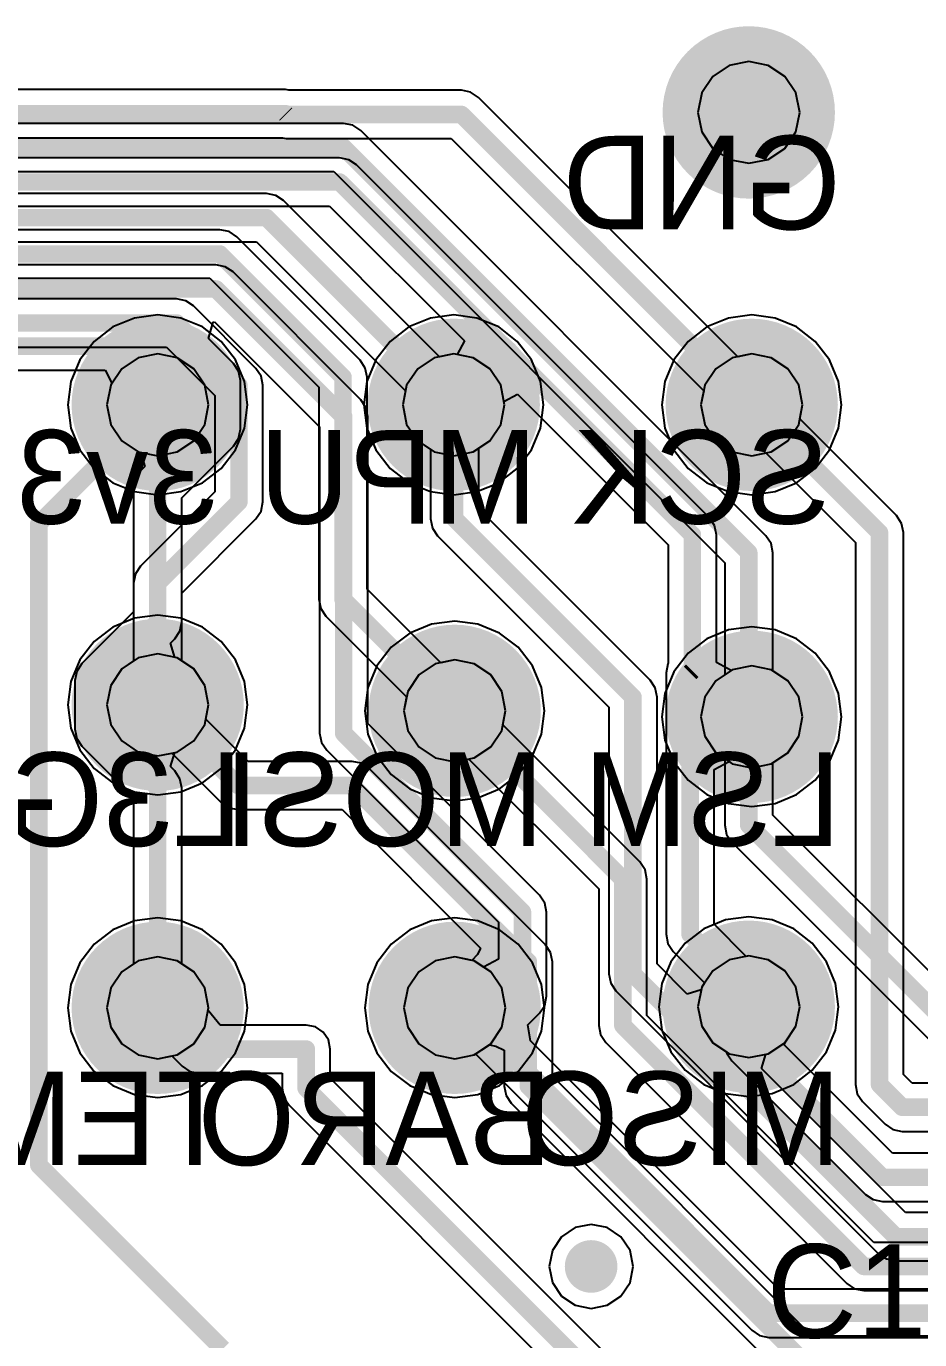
# Model space of a CAD drawing. Extents: x 17 to 262, y 47 to 156.
# Drawn here: x 118.26 to 125.9, y 55.51 to 66.74 of the extents above; entities that cross this region are included whole.
import ezdxf

# ---------------------------------------------------------------- set-up
doc = ezdxf.new("R2010")
doc.units = 0
for name, color, linetype in [('BOTTOMLAYER', 5, 'CONTINUOUS'), ('BOTTOMOVERLAY', 54, 'CONTINUOUS'), ('BOTTOMSOLDER', 6, 'CONTINUOUS'), ('MIDLAYER1', 16, 'CONTINUOUS'), ('MIDLAYER2', 76, 'CONTINUOUS'), ('MULTILAYER', 9, 'CONTINUOUS'), ('TOPLAYER', 1, 'CONTINUOUS'), ('TOPOVERLAY', 2, 'CONTINUOUS'), ('VIAHOLELAYER', 16, 'CONTINUOUS')]:
    doc.layers.add(name, color=color, linetype=linetype)

msp = doc.modelspace()

# ---------------------------------------------------------------- linework, layer by layer
at = {"layer": 'BOTTOMLAYER'}
for p, q in [((119.181, 64.242), (118.996, 64.166)), ((119.38, 64.269), (119.181, 64.242)), ((119.579, 64.242), (119.38, 64.269)), ((119.764, 64.166), (119.579, 64.242)), ((121.713, 64.242), (121.527, 64.166)), ((121.911, 64.269), (121.713, 64.242)), ((122.11, 64.242), (121.911, 64.269)), ((122.296, 64.166), (122.11, 64.242)), ((124.261, 64.242), (124.076, 64.166)), ((124.46, 64.269), (124.261, 64.242)), ((124.659, 64.242), (124.46, 64.269)), ((124.844, 64.166), (124.659, 64.242)), ((118.996, 64.166), (118.837, 64.043)), ((119.923, 64.043), (119.764, 64.166)), ((121.527, 64.166), (121.368, 64.043)), ((122.455, 64.043), (122.296, 64.166)), ((124.076, 64.166), (123.917, 64.043)), ((125.003, 64.043), (124.844, 64.166)), ((118.837, 64.043), (118.714, 63.884)), ((120.046, 63.884), (119.923, 64.043)), ((121.368, 64.043), (121.246, 63.884)), ((122.577, 63.884), (122.455, 64.043)), ((123.917, 64.043), (123.794, 63.884)), ((125.126, 63.884), (125.003, 64.043)), ((118.714, 63.884), (118.638, 63.699)), ((120.122, 63.699), (120.046, 63.884)), ((121.246, 63.884), (121.169, 63.699)), ((122.654, 63.699), (122.577, 63.884)), ((123.794, 63.884), (123.718, 63.699)), ((125.202, 63.699), (125.126, 63.884)), ((118.638, 63.699), (118.611, 63.5)), ((120.149, 63.5), (120.122, 63.699)), ((121.169, 63.699), (121.143, 63.5)), ((122.68, 63.5), (122.654, 63.699)), ((123.718, 63.699), (123.691, 63.5)), ((125.229, 63.5), (125.202, 63.699)), ((118.611, 63.5), (118.638, 63.301)), ((120.122, 63.301), (120.149, 63.5)), ((121.143, 63.5), (121.169, 63.301)), ((122.654, 63.301), (122.68, 63.5)), ((123.691, 63.5), (123.718, 63.301)), ((125.202, 63.301), (125.229, 63.5)), ((118.638, 63.301), (118.714, 63.116)), ((120.046, 63.116), (120.122, 63.301)), ((121.169, 63.301), (121.246, 63.116)), ((122.577, 63.116), (122.654, 63.301)), ((123.718, 63.301), (123.794, 63.116)), ((125.126, 63.116), (125.202, 63.301)), ((118.714, 63.116), (118.837, 62.957)), ((119.923, 62.957), (120.046, 63.116)), ((121.246, 63.116), (121.368, 62.957)), ((122.455, 62.957), (122.577, 63.116)), ((123.794, 63.116), (123.917, 62.957)), ((125.003, 62.957), (125.126, 63.116)), ((118.837, 62.957), (118.996, 62.834)), ((119.764, 62.834), (119.923, 62.957)), ((121.368, 62.957), (121.527, 62.834)), ((122.296, 62.834), (122.455, 62.957)), ((123.917, 62.957), (124.076, 62.834)), ((124.844, 62.834), (125.003, 62.957)), ((118.996, 62.834), (119.181, 62.758)), ((119.579, 62.758), (119.764, 62.834)), ((121.527, 62.834), (121.713, 62.758)), ((122.11, 62.758), (122.296, 62.834)), ((124.076, 62.834), (124.261, 62.758)), ((124.659, 62.758), (124.844, 62.834)), ((119.181, 62.758), (119.38, 62.731)), ((119.38, 62.731), (119.579, 62.758)), ((121.713, 62.758), (121.911, 62.731)), ((121.911, 62.731), (122.11, 62.758)), ((124.261, 62.758), (124.46, 62.731)), ((124.46, 62.731), (124.659, 62.758)), ((119.181, 61.677), (118.996, 61.6)), ((119.38, 61.703), (119.181, 61.677)), ((119.579, 61.677), (119.38, 61.703)), ((119.764, 61.6), (119.579, 61.677)), ((121.92, 61.652), (121.721, 61.626)), ((122.119, 61.626), (121.92, 61.652)), ((118.996, 61.6), (118.837, 61.478)), ((119.923, 61.478), (119.764, 61.6)), ((121.536, 61.549), (121.377, 61.427)), ((121.721, 61.626), (121.536, 61.549)), ((122.304, 61.549), (122.119, 61.626)), ((122.463, 61.427), (122.304, 61.549)), ((124.261, 61.576), (124.076, 61.499)), ((124.46, 61.602), (124.261, 61.576)), ((124.659, 61.576), (124.46, 61.602)), ((124.844, 61.499), (124.659, 61.576)), ((118.837, 61.478), (118.714, 61.319)), ((120.046, 61.319), (119.923, 61.478)), ((121.377, 61.427), (121.254, 61.268)), ((122.586, 61.268), (122.463, 61.427)), ((124.076, 61.499), (123.917, 61.377)), ((125.003, 61.377), (124.844, 61.499)), ((118.714, 61.319), (118.638, 61.134)), ((120.122, 61.134), (120.046, 61.319)), ((123.917, 61.377), (123.794, 61.218)), ((125.126, 61.218), (125.003, 61.377)), ((121.254, 61.268), (121.178, 61.083)), ((122.662, 61.083), (122.586, 61.268)), ((123.794, 61.218), (123.718, 61.032)), ((125.202, 61.032), (125.126, 61.218)), ((118.638, 61.134), (118.611, 60.935)), ((120.149, 60.935), (120.122, 61.134)), ((121.178, 61.083), (121.151, 60.884)), ((122.689, 60.884), (122.662, 61.083)), ((123.718, 61.032), (123.691, 60.833)), ((125.229, 60.833), (125.202, 61.032)), ((118.611, 60.935), (118.638, 60.736)), ((120.122, 60.736), (120.149, 60.935)), ((121.151, 60.884), (121.178, 60.685)), ((122.662, 60.685), (122.689, 60.884)), ((123.691, 60.833), (123.718, 60.634)), ((125.202, 60.634), (125.229, 60.833)), ((118.638, 60.736), (118.714, 60.55)), ((120.046, 60.55), (120.122, 60.736)), ((121.178, 60.685), (121.254, 60.5)), ((122.586, 60.5), (122.662, 60.685)), ((118.714, 60.55), (118.837, 60.391)), ((119.923, 60.391), (120.046, 60.55)), ((123.718, 60.634), (123.794, 60.449)), ((125.126, 60.449), (125.202, 60.634)), ((121.254, 60.5), (121.377, 60.34)), ((122.463, 60.34), (122.586, 60.5)), ((123.794, 60.449), (123.917, 60.29)), ((125.003, 60.29), (125.126, 60.449)), ((118.837, 60.391), (118.996, 60.269)), ((119.764, 60.269), (119.923, 60.391)), ((121.377, 60.34), (121.536, 60.218)), ((122.304, 60.218), (122.463, 60.34)), ((118.996, 60.269), (119.181, 60.192)), ((119.181, 60.192), (119.38, 60.166)), ((119.38, 60.166), (119.579, 60.192)), ((119.579, 60.192), (119.764, 60.269)), ((121.536, 60.218), (121.721, 60.141)), ((122.119, 60.141), (122.304, 60.218)), ((123.917, 60.29), (124.076, 60.168)), ((124.844, 60.168), (125.003, 60.29)), ((121.721, 60.141), (121.92, 60.115)), ((121.92, 60.115), (122.119, 60.141)), ((124.076, 60.168), (124.261, 60.091)), ((124.261, 60.091), (124.46, 60.065)), ((124.46, 60.065), (124.659, 60.091)), ((124.659, 60.091), (124.844, 60.168)), ((119.181, 59.088), (118.996, 59.011)), ((119.38, 59.114), (119.181, 59.088)), ((119.579, 59.088), (119.38, 59.114)), ((119.764, 59.011), (119.579, 59.088)), ((121.721, 59.088), (121.536, 59.011)), ((121.92, 59.114), (121.721, 59.088)), ((122.119, 59.088), (121.92, 59.114)), ((122.304, 59.011), (122.119, 59.088)), ((124.236, 59.097), (124.05, 59.02)), ((124.435, 59.123), (124.236, 59.097)), ((124.634, 59.097), (124.435, 59.123)), ((124.819, 59.02), (124.634, 59.097)), ((118.996, 59.011), (118.837, 58.889)), ((119.923, 58.889), (119.764, 59.011)), ((121.536, 59.011), (121.377, 58.889)), ((122.463, 58.889), (122.304, 59.011)), ((124.05, 59.02), (123.891, 58.898)), ((124.978, 58.898), (124.819, 59.02)), ((118.837, 58.889), (118.714, 58.729)), ((120.046, 58.729), (119.923, 58.889)), ((121.377, 58.889), (121.254, 58.729)), ((122.586, 58.729), (122.463, 58.889)), ((123.891, 58.898), (123.769, 58.738)), ((125.1, 58.738), (124.978, 58.898)), ((118.714, 58.729), (118.638, 58.544)), ((120.122, 58.544), (120.046, 58.729)), ((121.254, 58.729), (121.178, 58.544)), ((122.662, 58.544), (122.586, 58.729)), ((123.769, 58.738), (123.692, 58.553)), ((125.177, 58.553), (125.1, 58.738)), ((118.638, 58.544), (118.611, 58.345)), ((120.149, 58.345), (120.122, 58.544)), ((121.178, 58.544), (121.151, 58.345)), ((122.689, 58.345), (122.662, 58.544)), ((123.692, 58.553), (123.666, 58.354)), ((125.203, 58.354), (125.177, 58.553)), ((118.611, 58.345), (118.638, 58.146)), ((120.122, 58.146), (120.149, 58.345)), ((121.151, 58.345), (121.178, 58.146)), ((122.662, 58.146), (122.689, 58.345)), ((123.666, 58.354), (123.692, 58.155)), ((125.177, 58.155), (125.203, 58.354)), ((118.638, 58.146), (118.714, 57.961)), ((120.046, 57.961), (120.122, 58.146)), ((121.178, 58.146), (121.254, 57.961)), ((122.586, 57.961), (122.662, 58.146)), ((123.692, 58.155), (123.769, 57.97)), ((125.1, 57.97), (125.177, 58.155)), ((118.714, 57.961), (118.837, 57.802)), ((119.923, 57.802), (120.046, 57.961)), ((121.254, 57.961), (121.377, 57.802)), ((122.463, 57.802), (122.586, 57.961)), ((123.769, 57.97), (123.891, 57.811)), ((124.978, 57.811), (125.1, 57.97)), ((118.837, 57.802), (118.996, 57.68)), ((119.764, 57.68), (119.923, 57.802)), ((121.377, 57.802), (121.536, 57.68)), ((122.304, 57.68), (122.463, 57.802)), ((123.891, 57.811), (124.05, 57.689)), ((124.819, 57.689), (124.978, 57.811)), ((118.996, 57.68), (119.181, 57.603)), ((119.579, 57.603), (119.764, 57.68)), ((121.536, 57.68), (121.721, 57.603)), ((122.119, 57.603), (122.304, 57.68)), ((124.05, 57.689), (124.236, 57.612)), ((124.236, 57.612), (124.435, 57.586)), ((124.435, 57.586), (124.634, 57.612)), ((124.634, 57.612), (124.819, 57.689)), ((119.181, 57.603), (119.38, 57.577)), ((119.38, 57.577), (119.579, 57.603)), ((121.721, 57.603), (121.92, 57.577)), ((121.92, 57.577), (122.119, 57.603))]:
    msp.add_line(p, q, dxfattribs=at)
for points, const_width in [([(124.117, 66, 1), (124.752, 66, 1)], 0.635), ([(119.062, 63.5, 1), (119.698, 63.5, 1)], 0.635), ([(121.594, 63.5, 1), (122.229, 63.5, 1)], 0.635), ([(124.142, 63.5, 1), (124.778, 63.5, 1)], 0.635), ([(119.062, 60.935, 1), (119.698, 60.935, 1)], 0.635), ([(121.603, 60.884, 1), (122.237, 60.884, 1)], 0.635), ([(124.142, 60.833, 1), (124.778, 60.833, 1)], 0.635), ([(119.062, 58.345, 1), (119.698, 58.345, 1)], 0.635), ([(121.603, 58.345, 1), (122.237, 58.345, 1)], 0.635), ([(124.117, 58.354, 1), (124.752, 58.354, 1)], 0.635), ([(122.974, 56.134, 1), (123.199, 56.134, 1)], 0.225)]:
    msp.add_lwpolyline(points, format="xyb", close=True, dxfattribs=dict(at, const_width=const_width))
at = {"layer": 'BOTTOMSOLDER', "const_width": 0.737}
for points in [[(124.066, 66, 1), (124.803, 66, 1)], [(119.012, 63.5, 1), (119.748, 63.5, 1)], [(121.543, 63.5, 1), (122.28, 63.5, 1)], [(124.092, 63.5, 1), (124.828, 63.5, 1)], [(119.012, 60.935, 1), (119.748, 60.935, 1)], [(121.552, 60.884, 1), (122.288, 60.884, 1)], [(124.092, 60.833, 1), (124.828, 60.833, 1)], [(119.012, 58.345, 1), (119.748, 58.345, 1)], [(121.552, 58.345, 1), (122.288, 58.345, 1)], [(124.066, 58.354, 1), (124.803, 58.354, 1)]]:
    msp.add_lwpolyline(points, format="xyb", close=True, dxfattribs=at)
at = {"layer": 'MIDLAYER1'}
for p, q in [((124.268, 66.402), (124.127, 66.308)), ((124.435, 66.435), (124.268, 66.402)), ((124.601, 66.402), (124.435, 66.435)), ((124.742, 66.308), (124.601, 66.402)), ((124.127, 66.308), (124.032, 66.167)), ((124.837, 66.167), (124.742, 66.308)), ((120.472, 66.195), (70.509, 66.195)), ((120.502, 66.189), (120.472, 66.195)), ((121.977, 66.189), (120.502, 66.189)), ((122.056, 66.173), (121.977, 66.189)), ((122.122, 66.129), (122.056, 66.173)), ((124.032, 66.167), (123.999, 66)), ((124.87, 66), (124.837, 66.167)), ((124.34, 63.911), (122.122, 66.129)), ((123.999, 66), (124.032, 65.833)), ((124.837, 65.833), (124.87, 66)), ((124.032, 65.833), (124.127, 65.692)), ((124.742, 65.692), (124.837, 65.833)), ((70.878, 65.783), (120.448, 65.783)), ((120.448, 65.783), (120.478, 65.777)), ((120.478, 65.777), (121.891, 65.777)), ((121.891, 65.777), (124.049, 63.62)), ((124.127, 65.692), (124.268, 65.598)), ((124.601, 65.598), (124.742, 65.692)), ((120.936, 65.611), (73.965, 65.611)), ((121.015, 65.595), (120.936, 65.611)), ((121.081, 65.551), (121.015, 65.595)), ((124.268, 65.598), (124.435, 65.565)), ((124.435, 65.565), (124.601, 65.598)), ((124.098, 62.534), (121.081, 65.551)), ((74.05, 65.199), (120.85, 65.199)), ((120.85, 65.199), (122.003, 64.047)), ((119.911, 64.996), (74.239, 64.996)), ((119.99, 64.981), (119.911, 64.996)), ((120.057, 64.936), (119.99, 64.981)), ((121.111, 63.882), (120.057, 64.936)), ((74.325, 64.584), (119.826, 64.584)), ((119.826, 64.584), (120.759, 63.651)), ((119.541, 64.406), (74.538, 64.406)), ((119.62, 64.39), (119.541, 64.406)), ((119.687, 64.346), (119.62, 64.39)), ((120.22, 63.812), (119.687, 64.346)), ((122.003, 64.047), (121.94, 63.93)), ((74.623, 63.994), (119.456, 63.994)), ((119.456, 63.994), (119.869, 63.581)), ((121.745, 63.902), (121.604, 63.808)), ((121.911, 63.935), (121.745, 63.902)), ((121.94, 63.93), (121.911, 63.935)), ((124.46, 63.935), (124.34, 63.911)), ((124.627, 63.902), (124.46, 63.935)), ((124.768, 63.808), (124.627, 63.902)), ((120.265, 63.745), (120.22, 63.812)), ((121.155, 63.815), (121.111, 63.882)), ((121.171, 63.737), (121.155, 63.815)), ((121.604, 63.808), (121.509, 63.667)), ((124.862, 63.667), (124.768, 63.808)), ((120.28, 63.667), (120.265, 63.745)), ((121.171, 61.924), (121.171, 63.737)), ((121.171, 63.737), (121.171, 63.737)), ((119.869, 63.581), (119.869, 62.756)), ((120.28, 62.671), (120.28, 63.667)), ((120.759, 63.651), (120.759, 61.839)), ((121.509, 63.667), (121.476, 63.5)), ((122.341, 63.529), (122.458, 63.591)), ((122.458, 63.591), (123.746, 62.303)), ((124.049, 63.62), (124.025, 63.5)), ((124.895, 63.5), (124.862, 63.667)), ((121.476, 63.5), (121.509, 63.333)), ((122.314, 63.333), (122.347, 63.5)), ((122.347, 63.5), (122.341, 63.529)), ((124.025, 63.5), (124.058, 63.333)), ((124.871, 63.38), (124.895, 63.5)), ((121.509, 63.333), (121.604, 63.192)), ((122.219, 63.192), (122.314, 63.333)), ((124.058, 63.333), (124.152, 63.192)), ((125.698, 62.553), (124.871, 63.38)), ((121.604, 63.192), (121.745, 63.098)), ((122.078, 63.098), (122.219, 63.192)), ((124.152, 63.192), (124.293, 63.098)), ((121.745, 63.098), (121.911, 63.065)), ((121.911, 63.065), (122.078, 63.098)), ((124.293, 63.098), (124.46, 63.065)), ((124.46, 63.065), (124.58, 63.089)), ((124.58, 63.089), (125.346, 62.322)), ((119.869, 62.756), (119.234, 62.122)), ((120.265, 62.592), (120.28, 62.671)), ((120.28, 62.671), (120.28, 62.671)), ((120.22, 62.525), (120.265, 62.592)), ((125.742, 62.487), (125.698, 62.553)), ((119.586, 61.891), (120.22, 62.525)), ((124.142, 62.468), (124.098, 62.534)), ((124.098, 62.534), (124.098, 62.534)), ((124.158, 62.389), (124.142, 62.468)), ((125.758, 62.408), (125.742, 62.487)), ((124.158, 61.298), (124.158, 62.389)), ((124.158, 62.389), (124.158, 62.389)), ((125.346, 62.322), (125.346, 57.69)), ((125.758, 57.775), (125.758, 62.408)), ((123.746, 62.303), (123.746, 61.292)), ((119.234, 62.122), (119.19, 62.055)), ((119.19, 62.055), (119.174, 61.976)), ((119.174, 61.976), (119.174, 61.311)), ((119.586, 61.311), (119.586, 61.891)), ((121.8, 61.295), (121.171, 61.924)), ((120.759, 61.839), (120.775, 61.76)), ((120.775, 61.76), (120.819, 61.693)), ((120.819, 61.693), (121.509, 61.004)), ((121.92, 61.319), (121.8, 61.295)), ((122.087, 61.286), (121.92, 61.319)), ((119.072, 61.242), (118.978, 61.101)), ((119.174, 61.311), (119.072, 61.242)), ((119.688, 61.242), (119.586, 61.311)), ((119.782, 61.101), (119.688, 61.242)), ((122.228, 61.192), (122.087, 61.286)), ((123.742, 61.287), (123.727, 61.208)), ((123.727, 61.208), (123.727, 58.974)), ((123.746, 61.292), (123.742, 61.287)), ((124.285, 61.23), (124.158, 61.298)), ((124.293, 61.236), (124.285, 61.23)), ((124.46, 61.269), (124.293, 61.236)), ((124.627, 61.236), (124.46, 61.269)), ((124.768, 61.141), (124.627, 61.236)), ((118.978, 61.101), (118.945, 60.935)), ((119.815, 60.935), (119.782, 61.101)), ((122.322, 61.05), (122.228, 61.192)), ((124.862, 61), (124.768, 61.141)), ((121.509, 61.004), (121.485, 60.884)), ((122.355, 60.884), (122.322, 61.05)), ((124.895, 60.833), (124.862, 61)), ((118.945, 60.935), (118.978, 60.768)), ((119.791, 60.814), (119.815, 60.935)), ((121.485, 60.884), (121.518, 60.717)), ((122.331, 60.764), (122.355, 60.884)), ((118.978, 60.768), (119.072, 60.627)), ((120.154, 60.452), (119.791, 60.814)), ((123.503, 59.592), (122.331, 60.764)), ((124.862, 60.667), (124.895, 60.833)), ((121.518, 60.717), (121.612, 60.576)), ((124.768, 60.526), (124.862, 60.667)), ((119.072, 60.627), (119.213, 60.532)), ((119.213, 60.532), (119.38, 60.499)), ((121.612, 60.576), (121.753, 60.482)), ((124.627, 60.431), (124.768, 60.526)), ((119.38, 60.499), (119.5, 60.523)), ((119.5, 60.523), (119.923, 60.101)), ((121.042, 60.452), (120.154, 60.452)), ((121.121, 60.437), (121.042, 60.452)), ((121.188, 60.392), (121.121, 60.437)), ((121.753, 60.482), (121.92, 60.448)), ((121.92, 60.448), (122.04, 60.472)), ((122.04, 60.472), (123.151, 59.361)), ((124.139, 60.382), (124.266, 60.45)), ((124.266, 60.45), (124.293, 60.431)), ((124.293, 60.431), (124.46, 60.398)), ((124.46, 60.398), (124.627, 60.431)), ((122.695, 58.885), (121.188, 60.392)), ((124.139, 59.059), (124.139, 60.382)), ((119.923, 60.101), (119.923, 60.101)), ((119.923, 60.101), (119.989, 60.056)), ((119.989, 60.056), (120.068, 60.04)), ((120.068, 60.04), (120.957, 60.04)), ((120.957, 60.04), (122.141, 58.856)), ((123.548, 59.525), (123.503, 59.592)), ((123.503, 59.592), (123.503, 59.592)), ((123.563, 59.446), (123.548, 59.525)), ((123.563, 58.28), (123.563, 59.446)), ((123.563, 59.446), (123.563, 59.446)), ((123.151, 59.361), (123.151, 58.195)), ((123.727, 58.974), (123.742, 58.895)), ((124.413, 58.785), (124.139, 59.059)), ((122.141, 58.856), (122.114, 58.802)), ((122.74, 58.818), (122.695, 58.885)), ((123.742, 58.895), (123.787, 58.828)), ((119.213, 58.747), (119.072, 58.653)), ((119.38, 58.781), (119.213, 58.747)), ((119.547, 58.747), (119.38, 58.781)), ((119.688, 58.653), (119.547, 58.747)), ((121.753, 58.747), (121.612, 58.653)), ((121.92, 58.781), (121.753, 58.747)), ((122.066, 58.751), (121.92, 58.781)), ((122.114, 58.802), (122.066, 58.751)), ((122.755, 58.739), (122.74, 58.818)), ((122.755, 57.76), (122.755, 58.739)), ((123.787, 58.828), (124.057, 58.558)), ((124.435, 58.79), (124.413, 58.785)), ((124.601, 58.756), (124.435, 58.79)), ((124.742, 58.662), (124.601, 58.756)), ((119.072, 58.653), (118.978, 58.512)), ((119.782, 58.512), (119.688, 58.653)), ((121.612, 58.653), (121.518, 58.512)), ((124.837, 58.521), (124.742, 58.662)), ((118.978, 58.512), (118.945, 58.345)), ((119.815, 58.345), (119.782, 58.512)), ((121.518, 58.512), (121.485, 58.345)), ((124.032, 58.521), (123.999, 58.354)), ((124.057, 58.558), (124.032, 58.521)), ((124.87, 58.354), (124.837, 58.521)), ((118.945, 58.345), (118.978, 58.179)), ((119.782, 58.179), (119.815, 58.345)), ((121.485, 58.345), (121.518, 58.179)), ((125.503, 56.34), (123.563, 58.28)), ((123.999, 58.354), (124.032, 58.188)), ((124.837, 58.188), (124.87, 58.354)), ((118.978, 58.179), (119.072, 58.037)), ((119.688, 58.037), (119.782, 58.179)), ((121.518, 58.179), (121.612, 58.037)), ((123.151, 58.195), (123.167, 58.116)), ((124.032, 58.188), (124.127, 58.046)), ((124.742, 58.046), (124.837, 58.188)), ((123.167, 58.116), (123.212, 58.049)), ((119.072, 58.037), (119.213, 57.943)), ((119.213, 57.943), (119.38, 57.91)), ((119.38, 57.91), (119.547, 57.943)), ((119.547, 57.943), (119.688, 58.037)), ((121.612, 58.037), (121.753, 57.943)), ((121.753, 57.943), (121.92, 57.91)), ((121.92, 57.91), (122.087, 57.943)), ((122.087, 57.943), (122.217, 58.03)), ((122.217, 58.03), (122.271, 58.017)), ((122.271, 58.017), (122.344, 57.982)), ((122.344, 57.982), (122.344, 57.675)), ((123.212, 58.049), (125.272, 55.988)), ((124.127, 58.046), (124.243, 57.969)), ((124.243, 57.969), (124.244, 57.96)), ((124.244, 57.96), (124.289, 57.893)), ((124.74, 58.025), (124.742, 58.046)), ((125.663, 57.102), (124.74, 58.025)), ((124.289, 57.893), (125.432, 56.75)), ((124.978, 55.538), (122.755, 57.76)), ((125.832, 57.701), (125.758, 57.775)), ((122.344, 57.675), (122.359, 57.596)), ((125.346, 57.69), (125.362, 57.611)), ((125.362, 57.611), (125.407, 57.544)), ((128.538, 57.701), (125.832, 57.701)), ((122.359, 57.596), (122.404, 57.529)), ((122.404, 57.529), (124.747, 55.186)), ((125.407, 57.544), (125.601, 57.35)), ((125.601, 57.35), (125.668, 57.305)), ((125.668, 57.305), (125.747, 57.289)), ((125.747, 57.289), (125.747, 57.289)), ((125.747, 57.289), (130.338, 57.289)), ((130.598, 57.102), (125.663, 57.102)), ((125.432, 56.75), (125.499, 56.706)), ((125.499, 56.706), (125.578, 56.69)), ((125.578, 56.69), (130.683, 56.69)), ((123.087, 56.493), (122.95, 56.466)), ((123.224, 56.466), (123.087, 56.493)), ((122.833, 56.388), (122.755, 56.271)), ((122.95, 56.466), (122.833, 56.388)), ((123.341, 56.388), (123.224, 56.466)), ((123.419, 56.271), (123.341, 56.388)), ((122.755, 56.271), (122.728, 56.134)), ((123.446, 56.134), (123.419, 56.271)), ((130.674, 56.34), (125.503, 56.34)), ((122.728, 56.134), (122.755, 55.997)), ((123.419, 55.997), (123.446, 56.134)), ((122.755, 55.997), (122.833, 55.88)), ((123.341, 55.88), (123.419, 55.997)), ((125.272, 55.988), (125.339, 55.944)), ((125.339, 55.944), (125.418, 55.928)), ((125.418, 55.928), (130.759, 55.928)), ((122.833, 55.88), (122.95, 55.802)), ((123.224, 55.802), (123.341, 55.88)), ((122.95, 55.802), (123.087, 55.775)), ((123.087, 55.775), (123.224, 55.802)), ((130.76, 55.538), (124.978, 55.538))]:
    msp.add_line(p, q, dxfattribs=at)
for points, const_width in [([(124.285, 66, 1), (124.585, 66, 1)], 0.3), ([(120.435, 65.989, 1), (120.51, 65.989, 1)], 0.075), ([(120.435, 65.989, 1), (120.51, 65.989, 1)], 0.075), ([(120.441, 65.983, 1), (120.516, 65.983, 1)], 0.075), ([(120.441, 65.983, 1), (120.516, 65.983, 1)], 0.075), ([(121.939, 65.983, 1), (122.014, 65.983, 1)], 0.075), ([(121.939, 65.983, 1), (122.014, 65.983, 1)], 0.075), ([(120.898, 65.405, 1), (120.973, 65.405, 1)], 0.075), ([(120.898, 65.405, 1), (120.973, 65.405, 1)], 0.075), ([(119.874, 64.79, 1), (119.949, 64.79, 1)], 0.075), ([(119.874, 64.79, 1), (119.949, 64.79, 1)], 0.075), ([(118.896, 64.2, 1), (118.971, 64.2, 1)], 0.075), ([(118.896, 64.2, 1), (118.971, 64.2, 1)], 0.075), ([(119.504, 64.2, 1), (119.579, 64.2, 1)], 0.075), ([(119.504, 64.2, 1), (119.579, 64.2, 1)], 0.075), ([(119.23, 63.5, 1), (119.53, 63.5, 1)], 0.3), ([(120.927, 63.737, 1), (121.002, 63.737, 1)], 0.075), ([(120.927, 63.737, 1), (121.002, 63.737, 1)], 0.075), ([(121.761, 63.5, 1), (122.061, 63.5, 1)], 0.3), ([(124.31, 63.5, 1), (124.61, 63.5, 1)], 0.3), ([(120.037, 63.667, 1), (120.112, 63.667, 1)], 0.075), ([(120.037, 63.667, 1), (120.112, 63.667, 1)], 0.075), ([(119.342, 63.5, 1), (119.418, 63.5, 1)], 0.075), ([(124.422, 63.5, 1), (124.498, 63.5, 1)], 0.075), ([(124.422, 63.5, 1), (124.498, 63.5, 1)], 0.075), ([(120.037, 62.671, 1), (120.112, 62.671, 1)], 0.075), ([(120.037, 62.671, 1), (120.112, 62.671, 1)], 0.075), ([(118.326, 62.484, 1), (118.402, 62.484, 1)], 0.075), ([(118.326, 62.484, 1), (118.402, 62.484, 1)], 0.075), ([(123.914, 62.389, 1), (123.99, 62.389, 1)], 0.075), ([(123.914, 62.389, 1), (123.99, 62.389, 1)], 0.075), ([(125.515, 62.408, 1), (125.59, 62.408, 1)], 0.075), ([(125.515, 62.408, 1), (125.59, 62.408, 1)], 0.075), ([(119.342, 61.976, 1), (119.418, 61.976, 1)], 0.075), ([(119.342, 61.976, 1), (119.418, 61.976, 1)], 0.075), ([(120.927, 61.839, 1), (121.002, 61.839, 1)], 0.075), ([(120.927, 61.839, 1), (121.002, 61.839, 1)], 0.075), ([(119.23, 60.935, 1), (119.53, 60.935, 1)], 0.3), ([(123.895, 61.208, 1), (123.97, 61.208, 1)], 0.075), ([(123.895, 61.208, 1), (123.97, 61.208, 1)], 0.075), ([(123.914, 61.227, 1), (123.99, 61.227, 1)], 0.075), ([(123.914, 61.227, 1), (123.99, 61.227, 1)], 0.075), ([(121.77, 60.884, 1), (122.07, 60.884, 1)], 0.3), ([(124.31, 60.833, 1), (124.61, 60.833, 1)], 0.3), ([(119.342, 60.935, 1), (119.418, 60.935, 1)], 0.075), ([(119.342, 60.935, 1), (119.418, 60.935, 1)], 0.075), ([(121.882, 60.884, 1), (121.958, 60.884, 1)], 0.075), ([(121.882, 60.884, 1), (121.958, 60.884, 1)], 0.075), ([(120.031, 60.246, 1), (120.106, 60.246, 1)], 0.075), ([(120.031, 60.246, 1), (120.106, 60.246, 1)], 0.075), ([(121.005, 60.246, 1), (121.08, 60.246, 1)], 0.075), ([(121.005, 60.246, 1), (121.08, 60.246, 1)], 0.075), ([(123.32, 59.446, 1), (123.395, 59.446, 1)], 0.075), ([(123.32, 59.446, 1), (123.395, 59.446, 1)], 0.075), ([(123.895, 58.974, 1), (123.97, 58.974, 1)], 0.075), ([(123.895, 58.974, 1), (123.97, 58.974, 1)], 0.075), ([(122.512, 58.739, 1), (122.587, 58.739, 1)], 0.075), ([(122.512, 58.739, 1), (122.587, 58.739, 1)], 0.075), ([(119.23, 58.345, 1), (119.53, 58.345, 1)], 0.3), ([(121.77, 58.345, 1), (122.07, 58.345, 1)], 0.3), ([(124.285, 58.354, 1), (124.585, 58.354, 1)], 0.3), ([(124.397, 58.472, 1), (124.472, 58.472, 1)], 0.075), ([(124.397, 58.472, 1), (124.472, 58.472, 1)], 0.075), ([(123.32, 58.195, 1), (123.395, 58.195, 1)], 0.075), ([(123.32, 58.195, 1), (123.395, 58.195, 1)], 0.075), ([(124.397, 58.039, 1), (124.472, 58.039, 1)], 0.075), ([(124.397, 58.039, 1), (124.472, 58.039, 1)], 0.075), ([(122.512, 57.675, 1), (122.587, 57.675, 1)], 0.075), ([(122.512, 57.675, 1), (122.587, 57.675, 1)], 0.075), ([(125.515, 57.69, 1), (125.59, 57.69, 1)], 0.075), ([(125.515, 57.69, 1), (125.59, 57.69, 1)], 0.075), ([(125.709, 57.495, 1), (125.784, 57.495, 1)], 0.075), ([(125.709, 57.495, 1), (125.784, 57.495, 1)], 0.075), ([(118.326, 57, 1), (118.402, 57, 1)], 0.075), ([(118.326, 57, 1), (118.402, 57, 1)], 0.075), ([(125.54, 56.896, 1), (125.615, 56.896, 1)], 0.075), ([(125.54, 56.896, 1), (125.615, 56.896, 1)], 0.075), ([(122.974, 56.134, 1), (123.199, 56.134, 1)], 0.225), ([(125.381, 56.134, 1), (125.456, 56.134, 1)], 0.075), ([(125.381, 56.134, 1), (125.456, 56.134, 1)], 0.075)]:
    msp.add_lwpolyline(points, format="xyb", close=True, dxfattribs=dict(at, const_width=const_width))
at = {"layer": 'MIDLAYER1', "const_width": 0.15}
for points in [[(70.424, 65.989), (120.472, 65.989)], [(120.472, 65.989), (120.478, 65.983)], [(120.478, 65.983), (121.977, 65.983)], [(121.977, 65.983), (124.46, 63.5)], [(73.965, 65.405), (120.936, 65.405)], [(120.936, 65.405), (123.952, 62.389)], [(74.239, 64.79), (119.911, 64.79)], [(119.911, 64.79), (120.965, 63.737)], [(74.538, 64.2), (118.934, 64.2)], [(118.934, 64.2), (119.541, 64.2)], [(119.541, 64.2), (120.075, 63.667)], [(120.965, 61.839), (120.965, 63.737)], [(120.075, 62.671), (120.075, 63.667)], [(118.364, 62.484), (119.38, 63.5)], [(124.46, 63.5), (125.552, 62.408)], [(119.38, 61.976), (120.075, 62.671)], [(118.364, 57), (118.364, 62.484)], [(123.952, 61.227), (123.952, 62.389)], [(125.552, 57.69), (125.552, 62.408)], [(119.38, 60.935), (119.38, 61.976)], [(120.965, 61.839), (121.92, 60.884)], [(123.933, 61.208), (123.952, 61.227)], [(123.933, 58.974), (123.933, 61.208)], [(119.38, 60.935), (120.068, 60.246)], [(121.92, 60.884), (123.357, 59.446)], [(120.068, 60.246), (121.042, 60.246)], [(121.042, 60.246), (122.549, 58.739)], [(123.357, 58.195), (123.357, 59.446)], [(123.933, 58.974), (124.435, 58.472)], [(122.549, 57.675), (122.549, 58.739)], [(124.435, 58.039), (124.435, 58.472)], [(123.357, 58.195), (125.418, 56.134)], [(124.435, 58.039), (125.578, 56.896)], [(122.549, 57.675), (124.893, 55.332)], [(125.552, 57.69), (125.747, 57.495)], [(125.747, 57.495), (130.338, 57.495)], [(118.364, 57), (119.937, 55.427)], [(125.578, 56.896), (130.683, 56.896)], [(125.418, 56.134), (130.759, 56.134)]]:
    msp.add_lwpolyline(points, dxfattribs=at)
at = {"layer": 'MIDLAYER2'}
for p, q in [((120.97, 65.906), (73.327, 65.906)), ((121.049, 65.89), (120.97, 65.906)), ((121.116, 65.846), (121.049, 65.89)), ((124.58, 62.381), (121.116, 65.846)), ((73.412, 65.494), (120.885, 65.494)), ((120.885, 65.494), (124.229, 62.15)), ((120.311, 65.306), (74.664, 65.306)), ((120.39, 65.29), (120.311, 65.306)), ((120.457, 65.246), (120.39, 65.29)), ((121.791, 63.911), (120.457, 65.246)), ((74.749, 64.894), (120.226, 64.894)), ((120.226, 64.894), (121.5, 63.62)), ((119.878, 64.697), (75.032, 64.697)), ((119.957, 64.681), (119.878, 64.697)), ((120.024, 64.636), (119.957, 64.681)), ((121.116, 63.544), (120.024, 64.636)), ((119.815, 64.066), (119.854, 64.207)), ((119.854, 64.207), (119.867, 64.21)), ((119.867, 64.21), (120.764, 63.313)), ((120.028, 63.854), (119.815, 64.066)), ((121.911, 63.935), (121.791, 63.911)), ((122.078, 63.902), (121.911, 63.935)), ((122.219, 63.808), (122.078, 63.902)), ((124.293, 63.902), (124.152, 63.808)), ((124.46, 63.935), (124.293, 63.902)), ((124.627, 63.902), (124.46, 63.935)), ((124.768, 63.808), (124.627, 63.902)), ((118.011, 63.796), (118.93, 63.796)), ((118.93, 63.796), (118.989, 63.684)), ((120.072, 63.787), (120.028, 63.854)), ((120.088, 63.708), (120.072, 63.787)), ((122.314, 63.667), (122.219, 63.808)), ((124.152, 63.808), (124.058, 63.667)), ((124.862, 63.667), (124.768, 63.808)), ((118.989, 63.684), (118.978, 63.667)), ((120.088, 63.292), (120.088, 63.708)), ((118.978, 63.667), (118.945, 63.5)), ((121.5, 63.62), (121.476, 63.5)), ((122.347, 63.5), (122.314, 63.667)), ((124.058, 63.667), (124.025, 63.5)), ((124.895, 63.5), (124.862, 63.667)), ((118.945, 63.5), (118.978, 63.333)), ((121.161, 63.477), (121.116, 63.544)), ((121.176, 63.399), (121.161, 63.477)), ((121.476, 63.5), (121.509, 63.333)), ((122.314, 63.333), (122.347, 63.5)), ((124.025, 63.5), (124.058, 63.333)), ((124.862, 63.333), (124.895, 63.5)), ((118.978, 63.333), (119.072, 63.192)), ((121.176, 60.777), (121.176, 63.399)), ((121.176, 63.399), (121.176, 63.399)), ((121.509, 63.333), (121.604, 63.192)), ((122.219, 63.192), (122.314, 63.333)), ((124.058, 63.333), (124.152, 63.192)), ((124.768, 63.192), (124.862, 63.333)), ((120.072, 63.213), (120.088, 63.292)), ((120.764, 63.313), (120.764, 60.692)), ((119.072, 63.192), (119.213, 63.098)), ((119.586, 62.705), (120.028, 63.146)), ((120.028, 63.146), (120.072, 63.213)), ((121.604, 63.192), (121.714, 63.118)), ((121.714, 63.118), (121.714, 62.525)), ((122.126, 63.13), (122.219, 63.192)), ((122.126, 62.61), (122.126, 63.13)), ((124.152, 63.192), (124.293, 63.098)), ((124.627, 63.098), (124.768, 63.192)), ((119.213, 63.098), (119.234, 63.094)), ((119.234, 63.094), (119.271, 62.972)), ((124.293, 63.098), (124.46, 63.065)), ((124.46, 63.065), (124.627, 63.098)), ((119.234, 62.936), (119.19, 62.869)), ((119.271, 62.972), (119.234, 62.936)), ((119.19, 62.869), (119.174, 62.79)), ((119.174, 62.79), (119.174, 61.73)), ((119.586, 61.645), (119.586, 62.705)), ((123.59, 61.147), (122.126, 62.61)), ((121.714, 62.525), (121.73, 62.446)), ((121.73, 62.446), (121.774, 62.379)), ((121.774, 62.379), (123.238, 60.916)), ((124.625, 62.315), (124.58, 62.381)), ((124.58, 62.381), (124.58, 62.381)), ((124.641, 62.236), (124.625, 62.315)), ((124.641, 61.226), (124.641, 62.236)), ((124.229, 62.15), (124.229, 61.192)), ((119.174, 61.73), (118.732, 61.288)), ((119.526, 61.499), (119.57, 61.566)), ((119.57, 61.566), (119.586, 61.645)), ((119.489, 61.462), (119.526, 61.499)), ((119.526, 61.341), (119.489, 61.462)), ((119.547, 61.337), (119.526, 61.341)), ((119.688, 61.242), (119.547, 61.337)), ((121.92, 61.319), (121.753, 61.286)), ((122.087, 61.286), (121.92, 61.319)), ((118.688, 61.221), (118.672, 61.143)), ((118.732, 61.288), (118.688, 61.221)), ((119.782, 61.101), (119.688, 61.242)), ((121.753, 61.286), (121.612, 61.192)), ((122.228, 61.192), (122.087, 61.286)), ((124.768, 61.141), (124.641, 61.226)), ((118.672, 61.143), (118.672, 60.727)), ((119.815, 60.935), (119.782, 61.101)), ((121.612, 61.192), (121.518, 61.05)), ((122.322, 61.05), (122.228, 61.192)), ((123.634, 61.08), (123.59, 61.147)), ((124.152, 61.141), (124.058, 61)), ((124.229, 61.192), (124.152, 61.141)), ((124.862, 61), (124.768, 61.141)), ((121.518, 61.05), (121.485, 60.884)), ((122.355, 60.884), (122.322, 61.05)), ((123.65, 61.001), (123.634, 61.08)), ((123.65, 58.72), (123.65, 61.001)), ((124.058, 61), (124.025, 60.833)), ((124.895, 60.833), (124.862, 61)), ((119.782, 60.768), (119.815, 60.935)), ((121.485, 60.884), (121.518, 60.717)), ((122.322, 60.717), (122.355, 60.884)), ((123.238, 60.916), (123.238, 58.635)), ((119.688, 60.627), (119.782, 60.768)), ((122.646, 59.308), (121.176, 60.777)), ((124.025, 60.833), (124.058, 60.667)), ((124.862, 60.667), (124.895, 60.833)), ((118.672, 60.727), (118.688, 60.648)), ((118.688, 60.648), (118.732, 60.581)), ((120.764, 60.692), (120.78, 60.613)), ((121.518, 60.717), (121.612, 60.576)), ((122.228, 60.576), (122.322, 60.717)), ((124.058, 60.667), (124.152, 60.526)), ((124.768, 60.526), (124.862, 60.667)), ((118.732, 60.581), (119.174, 60.139)), ((119.489, 60.407), (119.526, 60.528)), ((119.526, 60.528), (119.547, 60.532)), ((119.547, 60.532), (119.688, 60.627)), ((120.78, 60.613), (120.825, 60.547)), ((120.825, 60.547), (122.294, 59.077)), ((121.612, 60.576), (121.753, 60.482)), ((122.087, 60.482), (122.228, 60.576)), ((124.152, 60.526), (124.229, 60.474)), ((124.641, 60.44), (124.768, 60.526)), ((121.753, 60.482), (121.92, 60.448)), ((121.92, 60.448), (122.087, 60.482)), ((124.229, 60.474), (124.229, 59.907)), ((124.641, 59.992), (124.641, 60.44)), ((119.526, 60.37), (119.489, 60.407)), ((119.57, 60.303), (119.526, 60.37)), ((119.586, 60.225), (119.57, 60.303)), ((119.586, 58.721), (119.586, 60.225)), ((119.174, 60.139), (119.174, 58.721)), ((127.175, 57.458), (124.641, 59.992)), ((124.229, 59.907), (124.244, 59.828)), ((124.244, 59.828), (124.289, 59.761)), ((124.289, 59.761), (126.944, 57.106)), ((122.69, 59.241), (122.646, 59.308)), ((122.706, 59.163), (122.69, 59.241)), ((122.294, 59.077), (122.294, 58.762)), ((122.706, 58.445), (122.706, 59.163)), ((121.753, 58.747), (121.612, 58.653)), ((121.92, 58.781), (121.753, 58.747)), ((122.087, 58.747), (121.92, 58.781)), ((122.167, 58.694), (122.087, 58.747)), ((122.294, 58.762), (122.167, 58.694)), ((124.268, 58.756), (124.127, 58.662)), ((124.435, 58.79), (124.268, 58.756)), ((124.601, 58.756), (124.435, 58.79)), ((124.742, 58.662), (124.601, 58.756)), ((119.072, 58.653), (118.978, 58.512)), ((119.174, 58.721), (119.072, 58.653)), ((119.688, 58.653), (119.586, 58.721)), ((119.782, 58.512), (119.688, 58.653)), ((121.612, 58.653), (121.518, 58.512)), ((123.238, 58.635), (123.254, 58.556)), ((123.907, 58.463), (123.65, 58.72)), ((124.127, 58.662), (124.032, 58.521)), ((124.837, 58.521), (124.742, 58.662)), ((118.978, 58.512), (118.945, 58.345)), ((119.815, 58.345), (119.782, 58.512)), ((121.518, 58.512), (121.485, 58.345)), ((123.254, 58.556), (123.298, 58.489)), ((124.032, 58.521), (124.028, 58.5)), ((124.87, 58.354), (124.837, 58.521)), ((122.69, 58.366), (122.706, 58.444)), ((122.706, 58.444), (122.706, 58.445)), ((123.298, 58.489), (125.545, 56.242)), ((124.028, 58.5), (123.907, 58.463)), ((118.945, 58.345), (118.978, 58.179)), ((119.811, 58.322), (119.815, 58.345)), ((119.914, 58.198), (119.811, 58.322)), ((121.485, 58.345), (121.518, 58.179)), ((122.546, 58.2), (122.646, 58.299)), ((122.646, 58.299), (122.69, 58.366)), ((122.646, 58.299), (122.646, 58.299)), ((124.837, 58.188), (124.87, 58.354)), ((118.978, 58.179), (119.072, 58.037)), ((120.65, 58.198), (119.914, 58.198)), ((120.729, 58.182), (120.65, 58.198)), ((120.796, 58.137), (120.729, 58.182)), ((121.518, 58.179), (121.612, 58.037)), ((122.569, 58.062), (122.546, 58.2)), ((124.742, 58.046), (124.837, 58.188)), ((120.84, 58.071), (120.796, 58.137)), ((120.856, 57.992), (120.84, 58.071)), ((124.691, 55.94), (122.569, 58.062)), ((119.072, 58.037), (119.213, 57.943)), ((119.213, 57.943), (119.38, 57.91)), ((120.856, 57.743), (120.856, 57.992)), ((121.612, 58.037), (121.753, 57.943)), ((121.753, 57.943), (121.92, 57.91)), ((121.92, 57.91), (122.087, 57.943)), ((122.087, 57.943), (122.098, 57.951)), ((122.098, 57.951), (124.46, 55.589)), ((124.544, 57.826), (124.581, 57.948)), ((124.581, 57.948), (124.601, 57.952)), ((124.601, 57.952), (124.742, 58.046)), ((119.38, 57.91), (119.5, 57.934)), ((119.5, 57.934), (119.588, 57.846)), ((119.588, 57.846), (119.655, 57.802)), ((119.655, 57.802), (119.733, 57.786)), ((119.733, 57.786), (120.444, 57.786)), ((120.444, 57.786), (120.444, 57.658)), ((123.318, 55.281), (120.856, 57.743)), ((125.776, 56.594), (124.544, 57.826)), ((120.444, 57.658), (120.46, 57.579)), ((120.46, 57.579), (120.504, 57.512)), ((120.504, 57.512), (123.087, 54.93)), ((130.521, 56.594), (125.776, 56.594)), ((125.545, 56.242), (125.545, 56.242)), ((125.545, 56.242), (125.612, 56.198)), ((125.612, 56.198), (125.691, 56.182)), ((125.691, 56.182), (130.607, 56.182)), ((130.731, 55.94), (124.691, 55.94)), ((124.46, 55.589), (124.46, 55.589)), ((124.46, 55.589), (124.527, 55.544)), ((124.527, 55.544), (124.606, 55.528)), ((124.606, 55.528), (124.606, 55.528)), ((124.606, 55.528), (130.817, 55.528))]:
    msp.add_line(p, q, dxfattribs=at)
for points, const_width in [([(124.285, 66, 1), (124.585, 66, 1)], 0.3), ([(120.933, 65.7, 1), (121.008, 65.7, 1)], 0.075), ([(120.933, 65.7, 1), (121.008, 65.7, 1)], 0.075), ([(120.274, 65.1, 1), (120.349, 65.1, 1)], 0.075), ([(120.274, 65.1, 1), (120.349, 65.1, 1)], 0.075), ([(119.841, 64.491, 1), (119.916, 64.491, 1)], 0.075), ([(119.841, 64.491, 1), (119.916, 64.491, 1)], 0.075), ([(119.55, 64.002, 1), (119.625, 64.002, 1)], 0.075), ([(119.55, 64.002, 1), (119.625, 64.002, 1)], 0.075), ([(119.23, 63.5, 1), (119.53, 63.5, 1)], 0.3), ([(119.844, 63.708, 1), (119.92, 63.708, 1)], 0.075), ([(119.844, 63.708, 1), (119.92, 63.708, 1)], 0.075), ([(121.761, 63.5, 1), (122.061, 63.5, 1)], 0.3), ([(124.31, 63.5, 1), (124.61, 63.5, 1)], 0.3), ([(121.882, 63.491, 1), (121.958, 63.491, 1)], 0.075), ([(121.882, 63.491, 1), (121.958, 63.491, 1)], 0.075), ([(120.933, 63.399, 1), (121.008, 63.399, 1)], 0.075), ([(120.933, 63.399, 1), (121.008, 63.399, 1)], 0.075), ([(119.844, 63.292, 1), (119.92, 63.292, 1)], 0.075), ([(119.844, 63.292, 1), (119.92, 63.292, 1)], 0.075), ([(119.342, 62.79, 1), (119.418, 62.79, 1)], 0.075), ([(119.342, 62.79, 1), (119.418, 62.79, 1)], 0.075), ([(121.882, 62.525, 1), (121.958, 62.525, 1)], 0.075), ([(121.882, 62.525, 1), (121.958, 62.525, 1)], 0.075), ([(124.397, 62.236, 1), (124.472, 62.236, 1)], 0.075), ([(124.397, 62.236, 1), (124.472, 62.236, 1)], 0.075), ([(119.342, 61.645, 1), (119.418, 61.645, 1)], 0.075), ([(119.342, 61.645, 1), (119.418, 61.645, 1)], 0.075), ([(118.84, 61.143, 1), (118.916, 61.143, 1)], 0.075), ([(118.84, 61.143, 1), (118.916, 61.143, 1)], 0.075), ([(119.23, 60.935, 1), (119.53, 60.935, 1)], 0.3), ([(121.77, 60.884, 1), (122.07, 60.884, 1)], 0.3), ([(124.31, 60.833, 1), (124.61, 60.833, 1)], 0.3), ([(123.406, 61.001, 1), (123.482, 61.001, 1)], 0.075), ([(123.406, 61.001, 1), (123.482, 61.001, 1)], 0.075), ([(124.397, 61, 1), (124.472, 61, 1)], 0.075), ([(124.397, 61, 1), (124.472, 61, 1)], 0.075), ([(118.84, 60.727, 1), (118.916, 60.727, 1)], 0.075), ([(118.84, 60.727, 1), (118.916, 60.727, 1)], 0.075), ([(120.933, 60.692, 1), (121.008, 60.692, 1)], 0.075), ([(120.933, 60.692, 1), (121.008, 60.692, 1)], 0.075), ([(119.342, 60.225, 1), (119.418, 60.225, 1)], 0.075), ([(119.342, 60.225, 1), (119.418, 60.225, 1)], 0.075), ([(124.397, 59.907, 1), (124.472, 59.907, 1)], 0.075), ([(124.397, 59.907, 1), (124.472, 59.907, 1)], 0.075), ([(122.462, 59.163, 1), (122.537, 59.163, 1)], 0.075), ([(122.462, 59.163, 1), (122.537, 59.163, 1)], 0.075), ([(119.23, 58.345, 1), (119.53, 58.345, 1)], 0.3), ([(121.77, 58.345, 1), (122.07, 58.345, 1)], 0.3), ([(123.406, 58.635, 1), (123.482, 58.635, 1)], 0.075), ([(123.406, 58.635, 1), (123.482, 58.635, 1)], 0.075), ([(124.285, 58.354, 1), (124.585, 58.354, 1)], 0.3), ([(122.462, 58.444, 1), (122.537, 58.444, 1)], 0.075), ([(122.462, 58.444, 1), (122.537, 58.444, 1)], 0.075), ([(119.342, 58.345, 1), (119.418, 58.345, 1)], 0.075), ([(119.342, 58.345, 1), (119.418, 58.345, 1)], 0.075), ([(121.882, 58.345, 1), (121.958, 58.345, 1)], 0.075), ([(121.92, 58.383, 1), (121.995, 58.383, 1)], 0.075), ([(122.363, 58.345, 1), (122.438, 58.345, 1)], 0.075), ([(122.363, 58.345, 1), (122.438, 58.345, 1)], 0.075), ([(119.696, 57.992, 1), (119.771, 57.992, 1)], 0.075), ([(119.696, 57.992, 1), (119.771, 57.992, 1)], 0.075), ([(120.612, 57.992, 1), (120.688, 57.992, 1)], 0.075), ([(120.612, 57.992, 1), (120.688, 57.992, 1)], 0.075), ([(120.612, 57.658, 1), (120.688, 57.658, 1)], 0.075), ([(120.612, 57.658, 1), (120.688, 57.658, 1)], 0.075), ([(125.653, 56.388, 1), (125.728, 56.388, 1)], 0.075), ([(125.653, 56.388, 1), (125.728, 56.388, 1)], 0.075), ([(122.974, 56.134, 1), (123.199, 56.134, 1)], 0.225), ([(124.568, 55.734, 1), (124.643, 55.734, 1)], 0.075), ([(124.568, 55.734, 1), (124.643, 55.734, 1)], 0.075)]:
    msp.add_lwpolyline(points, format="xyb", close=True, dxfattribs=dict(at, const_width=const_width))
at = {"layer": 'MIDLAYER2', "const_width": 0.15}
for points in [[(73.327, 65.7), (120.97, 65.7)], [(120.97, 65.7), (124.435, 62.236)], [(74.664, 65.1), (120.311, 65.1)], [(120.311, 65.1), (121.92, 63.491)], [(75.032, 64.491), (119.878, 64.491)], [(119.878, 64.491), (120.97, 63.399)], [(117.946, 64.002), (119.588, 64.002)], [(119.588, 64.002), (119.882, 63.708)], [(119.882, 63.292), (119.882, 63.708)], [(121.92, 62.525), (121.92, 63.491)], [(120.97, 60.692), (120.97, 63.399)], [(119.38, 62.79), (119.882, 63.292)], [(119.38, 61.645), (119.38, 62.79)], [(121.92, 62.525), (123.444, 61.001)], [(124.435, 61), (124.435, 62.236)], [(118.878, 61.143), (119.38, 61.645)], [(118.878, 60.727), (118.878, 61.143)], [(123.444, 58.635), (123.444, 61.001)], [(124.435, 59.907), (124.435, 61)], [(118.878, 60.727), (119.38, 60.225)], [(120.97, 60.692), (122.5, 59.163)], [(119.38, 58.345), (119.38, 60.225)], [(124.435, 59.907), (127.09, 57.252)], [(122.5, 58.444), (122.5, 59.163)], [(123.444, 58.635), (125.691, 56.388)], [(122.401, 58.345), (122.5, 58.444)], [(119.38, 58.345), (119.733, 57.992)], [(121.92, 58.345), (122.401, 58.345)], [(121.957, 58.383), (124.606, 55.734)], [(119.733, 57.992), (120.65, 57.992)], [(120.65, 57.658), (120.65, 57.992)], [(120.65, 57.658), (123.233, 55.075)], [(125.691, 56.388), (130.607, 56.388)], [(124.606, 55.734), (130.817, 55.734)]]:
    msp.add_lwpolyline(points, dxfattribs=at)
at = {"layer": 'MULTILAYER'}
for points, const_width in [([(124.117, 66, 1), (124.752, 66, 1)], 0.635), ([(119.062, 63.5, 1), (119.698, 63.5, 1)], 0.635), ([(121.594, 63.5, 1), (122.229, 63.5, 1)], 0.635), ([(124.142, 63.5, 1), (124.778, 63.5, 1)], 0.635), ([(119.062, 60.935, 1), (119.698, 60.935, 1)], 0.635), ([(121.603, 60.884, 1), (122.237, 60.884, 1)], 0.635), ([(124.142, 60.833, 1), (124.778, 60.833, 1)], 0.635), ([(119.062, 58.345, 1), (119.698, 58.345, 1)], 0.635), ([(121.603, 58.345, 1), (122.237, 58.345, 1)], 0.635), ([(124.117, 58.354, 1), (124.752, 58.354, 1)], 0.635), ([(122.974, 56.134, 1), (123.199, 56.134, 1)], 0.225)]:
    msp.add_lwpolyline(points, format="xyb", close=True, dxfattribs=dict(at, const_width=const_width))
at = {"layer": 'TOPLAYER'}
for p, q in [((119.213, 63.902), (119.072, 63.808)), ((119.38, 63.935), (119.213, 63.902)), ((119.547, 63.902), (119.38, 63.935)), ((119.688, 63.808), (119.547, 63.902)), ((121.745, 63.902), (121.604, 63.808)), ((121.911, 63.935), (121.745, 63.902)), ((122.078, 63.902), (121.911, 63.935)), ((122.219, 63.808), (122.078, 63.902)), ((124.293, 63.902), (124.152, 63.808)), ((124.46, 63.935), (124.293, 63.902)), ((124.627, 63.902), (124.46, 63.935)), ((124.768, 63.808), (124.627, 63.902)), ((119.072, 63.808), (118.978, 63.667)), ((119.782, 63.667), (119.688, 63.808)), ((121.604, 63.808), (121.509, 63.667)), ((122.314, 63.667), (122.219, 63.808)), ((124.152, 63.808), (124.058, 63.667)), ((124.862, 63.667), (124.768, 63.808)), ((118.978, 63.667), (118.945, 63.5)), ((119.815, 63.5), (119.782, 63.667)), ((121.509, 63.667), (121.476, 63.5)), ((122.347, 63.5), (122.314, 63.667)), ((124.058, 63.667), (124.025, 63.5)), ((124.895, 63.5), (124.862, 63.667)), ((118.945, 63.5), (118.978, 63.333)), ((119.782, 63.333), (119.815, 63.5)), ((121.476, 63.5), (121.509, 63.333)), ((122.314, 63.333), (122.347, 63.5)), ((124.025, 63.5), (124.058, 63.333)), ((124.862, 63.333), (124.895, 63.5)), ((118.978, 63.333), (119.072, 63.192)), ((119.688, 63.192), (119.782, 63.333)), ((121.509, 63.333), (121.604, 63.192)), ((122.219, 63.192), (122.314, 63.333)), ((124.058, 63.333), (124.152, 63.192)), ((124.768, 63.192), (124.862, 63.333)), ((119.072, 63.192), (119.213, 63.098)), ((119.547, 63.098), (119.688, 63.192)), ((121.604, 63.192), (121.745, 63.098)), ((122.078, 63.098), (122.219, 63.192)), ((124.152, 63.192), (124.293, 63.098)), ((124.627, 63.098), (124.768, 63.192)), ((119.213, 63.098), (119.38, 63.065)), ((119.38, 63.065), (119.547, 63.098)), ((121.745, 63.098), (121.911, 63.065)), ((121.911, 63.065), (122.078, 63.098)), ((124.293, 63.098), (124.46, 63.065)), ((124.46, 63.065), (124.627, 63.098)), ((119.213, 61.337), (119.072, 61.242)), ((119.38, 61.37), (119.213, 61.337)), ((119.547, 61.337), (119.38, 61.37)), ((119.688, 61.242), (119.547, 61.337)), ((121.92, 61.319), (121.753, 61.286)), ((122.087, 61.286), (121.92, 61.319)), ((119.072, 61.242), (118.978, 61.101)), ((119.782, 61.101), (119.688, 61.242)), ((121.753, 61.286), (121.612, 61.192)), ((122.228, 61.192), (122.087, 61.286)), ((124.293, 61.236), (124.152, 61.141)), ((124.46, 61.269), (124.293, 61.236)), ((124.627, 61.236), (124.46, 61.269)), ((124.768, 61.141), (124.627, 61.236)), ((118.978, 61.101), (118.945, 60.935)), ((119.815, 60.935), (119.782, 61.101)), ((121.612, 61.192), (121.518, 61.05)), ((122.322, 61.05), (122.228, 61.192)), ((124.152, 61.141), (124.058, 61)), ((124.862, 61), (124.768, 61.141)), ((121.518, 61.05), (121.485, 60.884)), ((122.355, 60.884), (122.322, 61.05)), ((124.058, 61), (124.025, 60.833)), ((124.895, 60.833), (124.862, 61)), ((118.945, 60.935), (118.978, 60.768)), ((119.782, 60.768), (119.815, 60.935)), ((121.485, 60.884), (121.518, 60.717)), ((122.322, 60.717), (122.355, 60.884)), ((118.978, 60.768), (119.072, 60.627)), ((119.688, 60.627), (119.782, 60.768)), ((124.025, 60.833), (124.058, 60.667)), ((124.862, 60.667), (124.895, 60.833)), ((121.518, 60.717), (121.612, 60.576)), ((122.228, 60.576), (122.322, 60.717)), ((124.058, 60.667), (124.152, 60.526)), ((124.768, 60.526), (124.862, 60.667)), ((119.072, 60.627), (119.213, 60.532)), ((119.213, 60.532), (119.38, 60.499)), ((119.38, 60.499), (119.547, 60.532)), ((119.547, 60.532), (119.688, 60.627)), ((121.612, 60.576), (121.753, 60.482)), ((122.087, 60.482), (122.228, 60.576)), ((124.152, 60.526), (124.293, 60.431)), ((124.627, 60.431), (124.768, 60.526)), ((121.753, 60.482), (121.92, 60.448)), ((121.92, 60.448), (122.087, 60.482)), ((124.293, 60.431), (124.46, 60.398)), ((124.46, 60.398), (124.627, 60.431)), ((119.213, 58.747), (119.072, 58.653)), ((119.38, 58.781), (119.213, 58.747)), ((119.547, 58.747), (119.38, 58.781)), ((119.688, 58.653), (119.547, 58.747)), ((121.753, 58.747), (121.612, 58.653)), ((121.92, 58.781), (121.753, 58.747)), ((122.087, 58.747), (121.92, 58.781)), ((122.228, 58.653), (122.087, 58.747)), ((124.268, 58.756), (124.127, 58.662)), ((124.435, 58.79), (124.268, 58.756)), ((124.601, 58.756), (124.435, 58.79)), ((124.742, 58.662), (124.601, 58.756)), ((119.072, 58.653), (118.978, 58.512)), ((119.782, 58.512), (119.688, 58.653)), ((121.612, 58.653), (121.518, 58.512)), ((122.322, 58.512), (122.228, 58.653)), ((124.127, 58.662), (124.032, 58.521)), ((124.837, 58.521), (124.742, 58.662)), ((118.978, 58.512), (118.945, 58.345)), ((119.815, 58.345), (119.782, 58.512)), ((121.518, 58.512), (121.485, 58.345)), ((122.355, 58.345), (122.322, 58.512)), ((124.032, 58.521), (123.999, 58.354)), ((124.87, 58.354), (124.837, 58.521)), ((118.945, 58.345), (118.978, 58.179)), ((119.782, 58.179), (119.815, 58.345)), ((121.485, 58.345), (121.518, 58.179)), ((122.322, 58.179), (122.355, 58.345)), ((123.999, 58.354), (124.032, 58.188)), ((124.837, 58.188), (124.87, 58.354)), ((118.978, 58.179), (119.072, 58.037)), ((119.688, 58.037), (119.782, 58.179)), ((121.518, 58.179), (121.612, 58.037)), ((122.228, 58.037), (122.322, 58.179)), ((124.032, 58.188), (124.127, 58.046)), ((124.742, 58.046), (124.837, 58.188)), ((119.072, 58.037), (119.213, 57.943)), ((119.213, 57.943), (119.38, 57.91)), ((119.38, 57.91), (119.547, 57.943)), ((119.547, 57.943), (119.688, 58.037)), ((121.612, 58.037), (121.753, 57.943)), ((121.753, 57.943), (121.92, 57.91)), ((121.92, 57.91), (122.087, 57.943)), ((122.087, 57.943), (122.228, 58.037)), ((124.127, 58.046), (124.268, 57.952)), ((124.268, 57.952), (124.435, 57.919)), ((124.435, 57.919), (124.601, 57.952)), ((124.601, 57.952), (124.742, 58.046))]:
    msp.add_line(p, q, dxfattribs=at)
for points, const_width in [([(124.285, 66, 1), (124.585, 66, 1)], 0.3), ([(119.23, 63.5, 1), (119.53, 63.5, 1)], 0.3), ([(121.761, 63.5, 1), (122.061, 63.5, 1)], 0.3), ([(124.31, 63.5, 1), (124.61, 63.5, 1)], 0.3), ([(119.23, 60.935, 1), (119.53, 60.935, 1)], 0.3), ([(121.77, 60.884, 1), (122.07, 60.884, 1)], 0.3), ([(124.31, 60.833, 1), (124.61, 60.833, 1)], 0.3), ([(119.23, 58.345, 1), (119.53, 58.345, 1)], 0.3), ([(121.77, 58.345, 1), (122.07, 58.345, 1)], 0.3), ([(124.285, 58.354, 1), (124.585, 58.354, 1)], 0.3), ([(122.974, 56.134, 1), (123.199, 56.134, 1)], 0.225)]:
    msp.add_lwpolyline(points, format="xyb", close=True, dxfattribs=dict(at, const_width=const_width))
at = {"layer": 'VIAHOLELAYER', "const_width": 0.1}
for points in [[(124.385, 66, 1), (124.485, 66, 1)], [(119.33, 63.5, 1), (119.43, 63.5, 1)], [(121.861, 63.5, 1), (121.961, 63.5, 1)], [(124.41, 63.5, 1), (124.51, 63.5, 1)], [(119.33, 60.935, 1), (119.43, 60.935, 1)], [(121.87, 60.884, 1), (121.97, 60.884, 1)], [(124.41, 60.833, 1), (124.51, 60.833, 1)], [(119.33, 58.345, 1), (119.43, 58.345, 1)], [(121.87, 58.345, 1), (121.97, 58.345, 1)], [(124.385, 58.354, 1), (124.485, 58.354, 1)], [(123.037, 56.134, 1), (123.137, 56.134, 1)]]:
    msp.add_lwpolyline(points, format="xyb", close=True, dxfattribs=at)

# ---------------------------------------------------------------- texts
at = {"layer": 'BOTTOMOVERLAY', "text_generation_flag": 2}
for s, p in [('GND', (125.222, 65)), ('3v3', (119.896, 62.484)), ('MPU', (122.627, 62.484)), ('SCK', (125.127, 62.484)), ('L3GD', (120.105, 59.728)), ('MOSI', (122.682, 59.728)), ('LSM', (125.222, 59.728)), ('TEMP', (120.023, 57)), ('BARO', (122.754, 57)), ('MISO', (125.222, 57))]:
    msp.add_text(s, height=0.8, dxfattribs=at).set_placement(p)
at = {"layer": 'TOPOVERLAY'}
msp.add_text('C13', height=0.8, dxfattribs=at).set_placement((124.587, 55.524))

doc.saveas('drawing.dxf')
